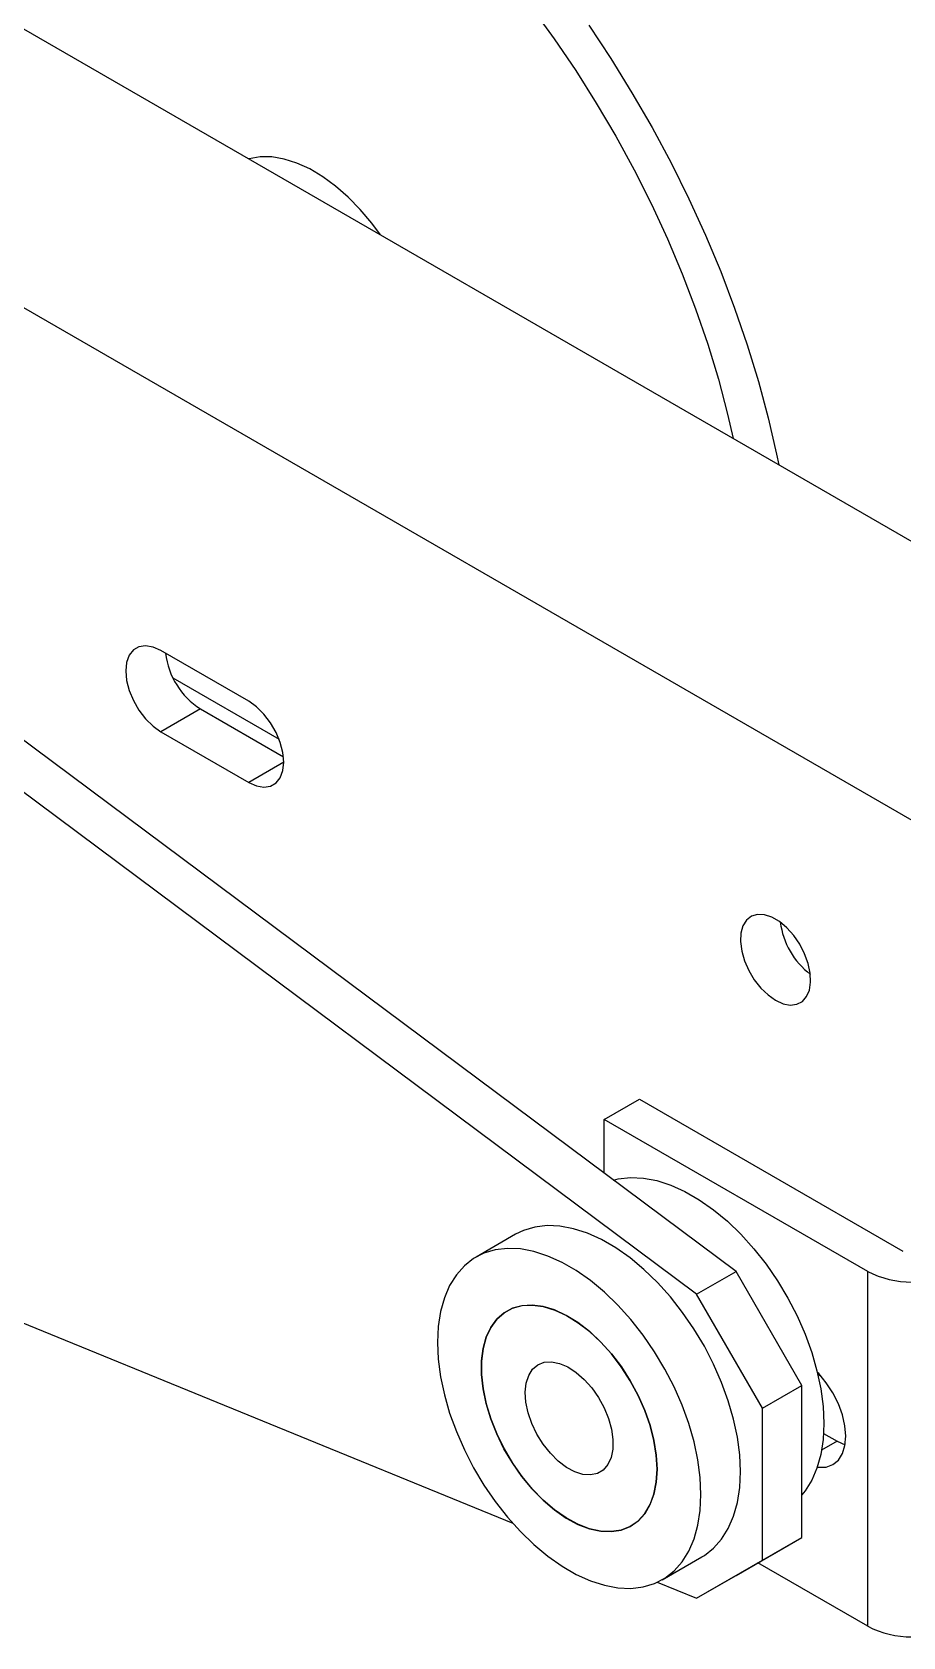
# Model space of a CAD drawing. Header units: millimetres. Extents: x 41 to 1868, y -696 to 319.
# Drawn here: x 1281.024 to 1283.574, y 254.277 to 258.977 of the extents above; entities that cross this region are included whole.
import ezdxf

# ---------------------------------------------------------------- set-up
doc = ezdxf.new("R2010")
doc.units = ezdxf.units.MM

msp = doc.modelspace()

# ---------------------------------------------------------------- linework, layer by layer
at = {"color": 7, "linetype": 'Continuous', "lineweight": 25}
for p, q in [((1279.6659, 259.7561), (1285.0013, 256.676)), ((1278.9588, 259.3479), (1284.2942, 256.2678)), ((1283.0857, 255.3474), (1280.5337, 257.2505)), ((1281.6586, 257.0173), (1281.4015, 257.1658)), ((1282.97, 255.2806), (1280.5337, 257.0974)), ((1281.437, 257.0857), (1281.7478, 256.9063)), ((1281.5172, 256.995), (1281.4015, 256.9282)), ((1281.5172, 256.995), (1281.7607, 256.8545)), ((1281.4015, 256.9282), (1281.6586, 256.7798)), ((1282.7, 255.7928), (1282.8028, 255.8521)), ((1282.8028, 255.8521), (1283.5742, 255.4068)), ((1283.4714, 255.3475), (1282.7, 255.7928)), ((1282.7, 255.635), (1282.7, 255.7928)), ((1282.4401, 255.4561), (1282.3244, 255.3893)), ((1280.5337, 255.386), (1282.4318, 254.6099)), ((1282.97, 255.2806), (1283.0857, 255.3474)), ((1283.2785, 255.0134), (1283.0857, 255.3474)), ((1283.4714, 254.3082), (1283.4714, 255.3475)), ((1283.1628, 254.9466), (1282.97, 255.2806)), ((1283.3251, 255.0457), (1283.3349, 255.0401)), ((1283.1628, 254.9466), (1283.2785, 255.0134)), ((1283.2785, 254.568), (1283.2785, 255.0134)), ((1283.1628, 254.5012), (1283.1628, 254.9466)), ((1283.342, 254.8728), (1283.3814, 254.8501)), ((1283.3814, 254.8501), (1283.4049, 254.839)), ((1283.0857, 254.4567), (1283.2785, 254.568)), ((1283.1628, 254.5012), (1283.2785, 254.568)), ((1282.8698, 254.4445), (1282.9856, 254.5113)), ((1282.97, 254.3899), (1283.1628, 254.5012)), ((1283.4714, 254.3082), (1283.1499, 254.4938)), ((1282.8551, 254.4369), (1282.97, 254.3899)), ((1282.97, 254.3899), (1283.0857, 254.4567))]:
    msp.add_line(p, q, dxfattribs=at)
at = {"color": 8, "linetype": 'Continuous', "lineweight": 25}
for p, q in [((1281.7615, 256.8391), (1281.6586, 256.7798)), ((1283.3814, 254.8501), (1283.3362, 254.824))]:
    msp.add_line(p, q, dxfattribs=at)
at = {"color": 7, "linetype": 'Continuous', "lineweight": 25, "flags": 128}
for points in [[(1282.4876, 259.0475), (1282.5533, 258.9575), (1282.6163, 258.8647), (1282.6765, 258.7696), (1282.7336, 258.6724), (1282.7875, 258.5735), (1282.8379, 258.4731), (1282.8848, 258.3716), (1282.928, 258.2693), (1282.9673, 258.1665), (1283.0026, 258.0636), (1283.0339, 257.9609), (1283.0609, 257.8587), (1283.0775, 257.7866)], [(1282.6543, 258.9973), (1282.7191, 258.8996), (1282.781, 258.7996), (1282.8398, 258.6976), (1282.8954, 258.5939), (1282.9475, 258.4889), (1282.9959, 258.3827), (1283.0407, 258.2759), (1283.0816, 258.1685), (1283.1185, 258.0611), (1283.1513, 257.9538), (1283.1799, 257.847), (1283.2043, 257.741), (1283.2107, 257.7097)], [(1282.0442, 258.3831), (1282.0191, 258.4172), (1281.9855, 258.4573), (1281.95, 258.4937), (1281.9132, 258.526), (1281.8754, 258.5537), (1281.8373, 258.5763), (1281.7995, 258.5937), (1281.7623, 258.6054), (1281.7264, 258.6115), (1281.6923, 258.6117), (1281.6604, 258.6061), (1281.6587, 258.6057)], [(1281.4015, 257.1658), (1281.3786, 257.176), (1281.3569, 257.1798), (1281.3374, 257.1769), (1281.3211, 257.1675), (1281.3088, 257.152), (1281.3012, 257.1313), (1281.2986, 257.1064), (1281.3012, 257.0784), (1281.3088, 257.0489), (1281.3211, 257.0194), (1281.3374, 256.9911), (1281.3569, 256.9657), (1281.3786, 256.9444), (1281.4015, 256.9282)], [(1281.6586, 256.7798), (1281.6815, 256.7695), (1281.7032, 256.7658), (1281.7227, 256.7687), (1281.739, 256.7781), (1281.7513, 256.7935), (1281.7589, 256.8142), (1281.7615, 256.8392), (1281.7589, 256.8671), (1281.7513, 256.8966), (1281.739, 256.9262), (1281.7227, 256.9544), (1281.7032, 256.9798), (1281.6815, 257.0011), (1281.6586, 257.0173)], [(1283.2014, 256.1415), (1283.2235, 256.1315), (1283.2446, 256.1276), (1283.2636, 256.1298), (1283.2798, 256.1382), (1283.2923, 256.1522), (1283.3005, 256.1713), (1283.3041, 256.1946), (1283.3029, 256.2209), (1283.2969, 256.2491), (1283.2865, 256.2778), (1283.2721, 256.3057), (1283.2544, 256.3315), (1283.2342, 256.3539), (1283.2125, 256.372), (1283.1903, 256.3848), (1283.1686, 256.3918), (1283.1484, 256.3927), (1283.1307, 256.3874), (1283.1163, 256.3761), (1283.1058, 256.3594), (1283.0999, 256.3381), (1283.0987, 256.3132), (1283.1023, 256.2857), (1283.1105, 256.2571), (1283.123, 256.2287), (1283.1391, 256.2017), (1283.1582, 256.1774), (1283.1793, 256.1571), (1283.2014, 256.1415)], [(1282.7269, 255.615), (1282.7407, 255.6183), (1282.7765, 255.6225), (1282.8144, 255.6209), (1282.8539, 255.6134), (1282.8947, 255.6003), (1282.9362, 255.5815), (1282.978, 255.5574), (1283.0195, 255.5282), (1283.0603, 255.4943), (1283.0999, 255.4561), (1283.1378, 255.4139), (1283.1736, 255.3684), (1283.2068, 255.32), (1283.2371, 255.2694), (1283.2642, 255.217), (1283.2876, 255.1635), (1283.3072, 255.1096), (1283.3226, 255.0559), (1283.3338, 255.003), (1283.3406, 254.9515), (1283.3428, 254.9021), (1283.3406, 254.8552), (1283.3338, 254.8115), (1283.3226, 254.7715), (1283.3072, 254.7356), (1283.2876, 254.7043), (1283.2785, 254.693)], [(1282.9856, 254.5113), (1282.9929, 254.5158), (1283.0199, 254.5369), (1283.0433, 254.5633), (1283.0629, 254.5946), (1283.0784, 254.6305), (1283.0895, 254.6705), (1283.0963, 254.7142), (1283.0985, 254.761), (1283.0963, 254.8105), (1283.0895, 254.862), (1283.0784, 254.9149), (1283.0629, 254.9686), (1283.0433, 255.0225), (1283.0199, 255.076), (1282.9929, 255.1283), (1282.9625, 255.179), (1282.9293, 255.2274), (1282.8935, 255.2729), (1282.8556, 255.315), (1282.816, 255.3533), (1282.7752, 255.3872), (1282.7337, 255.4164), (1282.692, 255.4405), (1282.6504, 255.4592), (1282.6097, 255.4724), (1282.5701, 255.4799), (1282.5322, 255.4815), (1282.4964, 255.4773), (1282.4632, 255.4673), (1282.4401, 255.4561)], [(1282.9828, 254.6942), (1282.9806, 254.7437), (1282.9738, 254.7952), (1282.9626, 254.8481), (1282.9472, 254.9018), (1282.9276, 254.9557), (1282.9042, 255.0092), (1282.8771, 255.0615), (1282.8468, 255.1122), (1282.8136, 255.1606), (1282.7778, 255.2061), (1282.7399, 255.2482), (1282.7003, 255.2865), (1282.6595, 255.3204), (1282.618, 255.3496), (1282.5763, 255.3737), (1282.5347, 255.3924), (1282.494, 255.4056), (1282.4544, 255.4131), (1282.4165, 255.4147), (1282.3807, 255.4105), (1282.3474, 255.4005), (1282.3171, 255.3848), (1282.2901, 255.3637), (1282.2667, 255.3373), (1282.2471, 255.306), (1282.2316, 255.2701), (1282.2205, 255.2301), (1282.2137, 255.1864), (1282.2114, 255.1396), (1282.2137, 255.0901), (1282.2205, 255.0386), (1282.2316, 254.9857), (1282.2471, 254.932), (1282.2667, 254.8781), (1282.2901, 254.8246), (1282.3171, 254.7723), (1282.3474, 254.7216), (1282.3807, 254.6732), (1282.4165, 254.6277), (1282.4544, 254.5856), (1282.494, 254.5473), (1282.5347, 254.5134), (1282.5763, 254.4842), (1282.618, 254.4601), (1282.6595, 254.4414), (1282.7003, 254.4282), (1282.7399, 254.4207), (1282.7778, 254.4191), (1282.8136, 254.4233), (1282.8468, 254.4333), (1282.8771, 254.449), (1282.9042, 254.4701), (1282.9276, 254.4965), (1282.9472, 254.5278), (1282.9626, 254.5637), (1282.9738, 254.6037), (1282.9806, 254.6474), (1282.9828, 254.6942)], [(1282.5889, 255.2184), (1282.6232, 255.1972), (1282.6571, 255.1711), (1282.6899, 255.1403), (1282.721, 255.1056), (1282.7499, 255.0675), (1282.7761, 255.0267), (1282.7991, 254.984), (1282.8185, 254.9401), (1282.834, 254.8957), (1282.8452, 254.8518), (1282.852, 254.809), (1282.8543, 254.7681), (1282.8519, 254.7299), (1282.845, 254.695), (1282.8337, 254.6641), (1282.8182, 254.6376), (1282.7987, 254.6162), (1282.7757, 254.6001), (1282.7494, 254.5897), (1282.7204, 254.5852), (1282.6892, 254.5865), (1282.6564, 254.5937), (1282.6226, 254.6068), (1282.5882, 254.6253), (1282.554, 254.649), (1282.5206, 254.6776), (1282.4886, 254.7104), (1282.4585, 254.7469), (1282.4309, 254.7864), (1282.4062, 254.8282), (1282.385, 254.8716), (1282.3675, 254.9159), (1282.3541, 254.9601), (1282.3451, 255.0036), (1282.3406, 255.0456), (1282.3406, 255.0852), (1282.3452, 255.1218), (1282.3543, 255.1548), (1282.3678, 255.1835), (1282.3853, 255.2075), (1282.4067, 255.2263), (1282.4314, 255.2396), (1282.4591, 255.2471), (1282.4892, 255.2487), (1282.5213, 255.2444), (1282.5547, 255.2343), (1282.5889, 255.2184)], [(1282.8543, 254.7685), (1282.852, 254.8094), (1282.8451, 254.8522), (1282.8339, 254.8962), (1282.8184, 254.9405), (1282.7989, 254.9844), (1282.7759, 255.0271), (1282.7497, 255.0679), (1282.7207, 255.1059), (1282.6896, 255.1406), (1282.6567, 255.1713), (1282.6229, 255.1975), (1282.5885, 255.2186), (1282.5544, 255.2344), (1282.521, 255.2445), (1282.4889, 255.2487), (1282.4588, 255.247), (1282.4311, 255.2395), (1282.4064, 255.2262), (1282.3851, 255.2073), (1282.3676, 255.1833), (1282.3542, 255.1545), (1282.3452, 255.1215), (1282.3406, 255.0848), (1282.3406, 255.0452), (1282.3452, 255.0032), (1282.3542, 254.9597), (1282.3676, 254.9155), (1282.3851, 254.8712), (1282.4064, 254.8278), (1282.4311, 254.786), (1282.4588, 254.7465), (1282.4889, 254.71), (1282.521, 254.6773), (1282.5544, 254.6488), (1282.5885, 254.6251), (1282.6229, 254.6066), (1282.6567, 254.5937), (1282.6896, 254.5865), (1282.7207, 254.5852), (1282.7497, 254.5898), (1282.7759, 254.6003), (1282.7989, 254.6164), (1282.8184, 254.6379), (1282.8339, 254.6643), (1282.8451, 254.6953), (1282.852, 254.7302), (1282.8543, 254.7685)], [(1282.593, 255.0677), (1282.6174, 255.0518), (1282.6411, 255.0311), (1282.6631, 255.0062), (1282.6828, 254.9781), (1282.6994, 254.9478), (1282.7123, 254.9164), (1282.721, 254.885), (1282.7253, 254.8547), (1282.7249, 254.8267), (1282.7199, 254.802), (1282.7105, 254.7814), (1282.697, 254.7657), (1282.6798, 254.7555), (1282.6597, 254.7511), (1282.6373, 254.7527), (1282.6135, 254.7602), (1282.589, 254.7734), (1282.5649, 254.7918), (1282.5419, 254.8147), (1282.521, 254.8413), (1282.5027, 254.8706), (1282.4879, 254.9016), (1282.4771, 254.9332), (1282.4705, 254.9641), (1282.4686, 254.9934), (1282.4713, 255.0199), (1282.4785, 255.0427), (1282.4901, 255.0609), (1282.5055, 255.0739), (1282.5242, 255.0813), (1282.5455, 255.0827), (1282.5688, 255.0781), (1282.593, 255.0677)], [(1283.3235, 254.7741), (1283.3277, 254.7736), (1283.35, 254.7745), (1283.3694, 254.7817), (1283.3854, 254.795), (1283.3973, 254.8138), (1283.4046, 254.8374), (1283.4071, 254.8649), (1283.4046, 254.8953), (1283.3973, 254.9274), (1283.3854, 254.9599), (1283.3694, 254.9917), (1283.35, 255.0214), (1283.3277, 255.0479), (1283.3235, 255.0523)]]:
    msp.add_lwpolyline(points, dxfattribs=at)
at = {"color": 7, "linetype": 'Continuous', "lineweight": 25}
for centre, radius, start, end in [((1281.6381, 257.1842), 0.2245, 186.7314, 237.4122), ((1283.4432, 256.3999), 0.2299, 187.4537, 232.5409), ((1283.5999, 255.5956), 0.2795, 242.6097, 297.3903), ((1283.5999, 254.5563), 0.2795, 242.6097, 297.3903)]:
    msp.add_arc(centre, radius, start, end, dxfattribs=at)

doc.saveas('drawing.dxf')
